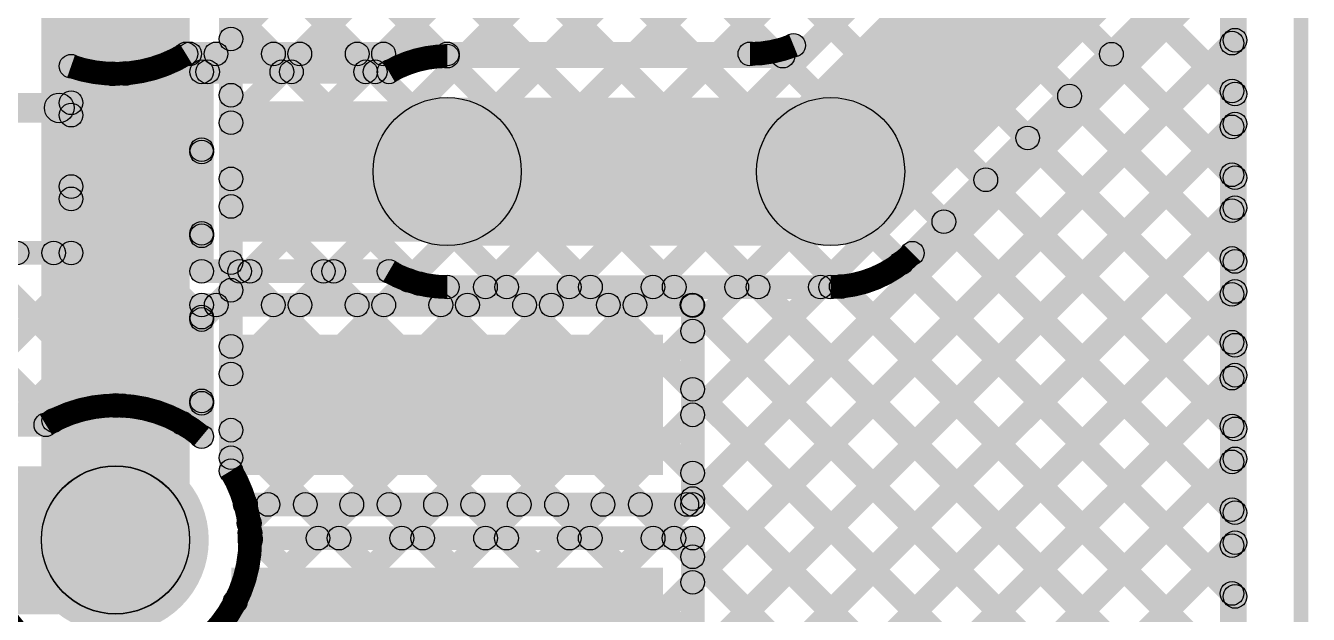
# Model space of a CAD drawing. Header units: millimetres. Extents: x 0.01 to 3.4, y 0.01 to 2.05.
# Drawn here: x 2.9537 to 3.3868, y 0.3529 to 0.5518 of the extents above; entities that cross this region are included whole.
import ezdxf

# ---------------------------------------------------------------- set-up
doc = ezdxf.new("R2010")
doc.units = ezdxf.units.MM
doc.header["$MEASUREMENT"] = 0
for name, color, linetype in [('BottomLayer', 5, 'Continuous'), ('TopLayer', 1, 'Continuous'), ('TopOverlay', 2, 'Continuous'), ('TopPaste', 8, 'Continuous'), ('TopSolder', 216, 'Continuous'), ('ViaHoleLayer', 16, 'Continuous')]:
    doc.layers.add(name, color=color, linetype=linetype)

# ---------------------------------------------------------------- blocks, each defined once
blk = doc.blocks.new('0220164_162121_61')
at = {"layer": 'TopLayer'}
for points in [[(-0.45276, 0.18602), (-0.41339, 0.18602), (-0.41339, 0.04823), (-0.45276, 0.04823)], [(-0.37402, 0.18602), (-0.33465, 0.18602), (-0.33465, 0.04823), (-0.37402, 0.04823)], [(-0.29528, 0.18602), (-0.25591, 0.18602), (-0.25591, 0.04823), (-0.29528, 0.04823)]]:
    blk.add_hatch(color=1, dxfattribs=at).paths.add_polyline_path(points)
at = {"layer": 'TopOverlay'}
blk.add_hatch(color=2, dxfattribs=at).paths.add_polyline_path([(-0.60485, -0.17365), (-0.60485, -0.16865), (0, -0.16865), (0, -0.17365)])
at = {"layer": 'TopPaste'}
for points in [[(-0.45276, 0.18602), (-0.41339, 0.18602), (-0.41339, 0.04823), (-0.45276, 0.04823)], [(-0.37402, 0.18602), (-0.33465, 0.18602), (-0.33465, 0.04823), (-0.37402, 0.04823)], [(-0.29528, 0.18602), (-0.25591, 0.18602), (-0.25591, 0.04823), (-0.29528, 0.04823)]]:
    blk.add_hatch(color=8, dxfattribs=at).paths.add_polyline_path(points)
at = {"layer": 'TopSolder'}
for points in [[(-0.45676, 0.19002), (-0.40939, 0.19002), (-0.40939, 0.04423), (-0.45676, 0.04423)], [(-0.37802, 0.19002), (-0.33065, 0.19002), (-0.33065, 0.04423), (-0.37802, 0.04423)], [(-0.29928, 0.19002), (-0.25191, 0.19002), (-0.25191, 0.04423), (-0.29928, 0.04423)]]:
    blk.add_hatch(color=216, dxfattribs=at).paths.add_polyline_path(points)

msp = doc.modelspace()

# ---------------------------------------------------------------- hatches: boundary and pattern name
at = {"layer": 'BottomLayer'}
for points in [[(3.366, 0.036), (3.358, 0.036), (3.358, 1.6373), (3.366, 1.6373)], [(2.96617, 0.91886), (2.97183, 0.92452), (3.36483, 0.53152), (3.35917, 0.52586)], [(2.96617, 0.89058), (2.97183, 0.89624), (3.36483, 0.50324), (3.35917, 0.49758)], [(3.02583, 0.54444), (3.02017, 0.5501), (3.35917, 0.8891), (3.36483, 0.88344)], [(2.96617, 0.8623), (2.97183, 0.86795), (3.36483, 0.47495), (3.35917, 0.4693)], [(3.02583, 0.51616), (3.02017, 0.52181), (3.35917, 0.86081), (3.36483, 0.85516)], [(2.96617, 0.83401), (2.97183, 0.83967), (3.36483, 0.44667), (3.35917, 0.44101)], [(3.02583, 0.48787), (3.02017, 0.49353), (3.35917, 0.83253), (3.36483, 0.82687)], [(2.96617, 0.80573), (2.97183, 0.81138), (3.36483, 0.41838), (3.35917, 0.41273)], [(3.02583, 0.45959), (3.02017, 0.46525), (3.35917, 0.80425), (3.36483, 0.79859)], [(2.96617, 0.77744), (2.97183, 0.7831), (3.36483, 0.3901), (3.35917, 0.38444)], [(3.02583, 0.4313), (3.02017, 0.43696), (3.35917, 0.77596), (3.36483, 0.7703)], [(2.97212, 0.74321), (2.97778, 0.74887), (3.36483, 0.36182), (3.35917, 0.35616)], [(3.02583, 0.40302), (3.02017, 0.40868), (3.35917, 0.74768), (3.36483, 0.74202)], [(2.96893, 0.71812), (2.97459, 0.72377), (3.36483, 0.33353), (3.35917, 0.32787)], [(3.03197, 0.38087), (3.02631, 0.38653), (3.35917, 0.71939), (3.36483, 0.71374)], [(2.95697, 0.70179), (2.96263, 0.70745), (3.36483, 0.30525), (3.35917, 0.29959)], [(2.9384, 0.69208), (2.94405, 0.69774), (3.36483, 0.27696), (3.35917, 0.27131)], [(2.78955, 0.11017), (2.78389, 0.11583), (3.35917, 0.69111), (3.36483, 0.68545)], [(2.81783, 0.11017), (2.81218, 0.11583), (3.35917, 0.66282), (3.36483, 0.65717)], [(2.84612, 0.11017), (2.84046, 0.11583), (3.35917, 0.63454), (3.36483, 0.62888)], [(2.91604, 0.15182), (2.91039, 0.15747), (3.35917, 0.60626), (3.36483, 0.6006)], [(3.009, 0.378), (2.959, 0.378), (2.959, 0.581), (3.009, 0.581)], [(3.02659, 0.5756), (3.03225, 0.58126), (3.36483, 0.24868), (3.35917, 0.24302)], [(2.94364, 0.15112), (2.93798, 0.15678), (3.35917, 0.57797), (3.36483, 0.57231)], [(3.02017, 0.55374), (3.02583, 0.55939), (3.36483, 0.22039), (3.35917, 0.21474)], [(3.027, 0.40143), (3.019, 0.40143), (3.019, 0.55757), (3.027, 0.55757)], [(2.96467, 0.14387), (2.95901, 0.14953), (3.35917, 0.54969), (3.36483, 0.54403)], [(3.02017, 0.52545), (3.02583, 0.53111), (3.36483, 0.19211), (3.35917, 0.18645)], [(2.98155, 0.13246), (2.97589, 0.13812), (3.35917, 0.5214), (3.36483, 0.51575)], [(3.02017, 0.49717), (3.02583, 0.50283), (3.36483, 0.16383), (3.35917, 0.15817)], [(2.99487, 0.11751), (2.98922, 0.12316), (3.35917, 0.49312), (3.36483, 0.48746)], [(3.02017, 0.46888), (3.02583, 0.47454), (3.36483, 0.13554), (3.35917, 0.12988)], [(3.00449, 0.09884), (2.99883, 0.10449), (3.35917, 0.46483), (3.36483, 0.45918)], [(3.02017, 0.4406), (3.02583, 0.44626), (3.36483, 0.10726), (3.35917, 0.1016)], [(3.00922, 0.07529), (3.00357, 0.08095), (3.35917, 0.43655), (3.36483, 0.43089)], [(3.02017, 0.41232), (3.02583, 0.41797), (3.36483, 0.07897), (3.35917, 0.07332)], [(3.00375, 0.04153), (2.99809, 0.04718), (3.35917, 0.40827), (3.36483, 0.40261)], [(3.0266, 0.3776), (3.03226, 0.38326), (3.36483, 0.05069), (3.35917, 0.04503)], [(3.02368, 0.03317), (3.01802, 0.03883), (3.35917, 0.37998), (3.36483, 0.37432)], [(3.0216, 0.35431), (3.02726, 0.35997), (3.3484, 0.03883), (3.34275, 0.03317)]]:
    msp.add_hatch(color=5, dxfattribs=at).paths.add_polyline_path(points)
h = msp.add_hatch(color=5, dxfattribs=at)
edge = h.paths.add_edge_path()
edge.add_arc((2.984, 0.581), 0.0315, 0, 360)
h = msp.add_hatch(color=5, dxfattribs=at)
edge = h.paths.add_edge_path()
edge.add_arc((3.023, 0.54727), 0.004, 0, 360)
h = msp.add_hatch(color=5, dxfattribs=at)
edge = h.paths.add_edge_path()
edge.add_arc((3.362, 0.54686), 0.004, 0, 360)
h = msp.add_hatch(color=5, dxfattribs=at)
edge = h.paths.add_edge_path()
edge.add_arc((3.023, 0.52828), 0.004, 0, 360)
h = msp.add_hatch(color=5, dxfattribs=at)
edge = h.paths.add_edge_path()
edge.add_arc((3.362, 0.52869), 0.004, 0, 360)
h = msp.add_hatch(color=5, dxfattribs=at)
edge = h.paths.add_edge_path()
edge.add_arc((3.023, 0.51899), 0.004, 0, 360)
h = msp.add_hatch(color=5, dxfattribs=at)
edge = h.paths.add_edge_path()
edge.add_arc((3.362, 0.51857), 0.004, 0, 360)
h = msp.add_hatch(color=5, dxfattribs=at)
edge = h.paths.add_edge_path()
edge.add_arc((3.023, 0.5), 0.004, 0, 360)
h = msp.add_hatch(color=5, dxfattribs=at)
edge = h.paths.add_edge_path()
edge.add_arc((3.362, 0.50041), 0.004, 0, 360)
h = msp.add_hatch(color=5, dxfattribs=at)
edge = h.paths.add_edge_path()
edge.add_arc((3.023, 0.4907), 0.004, 0, 360)
h = msp.add_hatch(color=5, dxfattribs=at)
edge = h.paths.add_edge_path()
edge.add_arc((3.362, 0.49029), 0.004, 0, 360)
h = msp.add_hatch(color=5, dxfattribs=at)
edge = h.paths.add_edge_path()
edge.add_arc((3.023, 0.47171), 0.004, 0, 360)
h = msp.add_hatch(color=5, dxfattribs=at)
edge = h.paths.add_edge_path()
edge.add_arc((3.362, 0.47212), 0.004, 0, 360)
h = msp.add_hatch(color=5, dxfattribs=at)
edge = h.paths.add_edge_path()
edge.add_arc((3.023, 0.46242), 0.004, 0, 360)
h = msp.add_hatch(color=5, dxfattribs=at)
edge = h.paths.add_edge_path()
edge.add_arc((3.362, 0.46201), 0.004, 0, 360)
h = msp.add_hatch(color=5, dxfattribs=at)
edge = h.paths.add_edge_path()
edge.add_arc((3.023, 0.44343), 0.004, 0, 360)
h = msp.add_hatch(color=5, dxfattribs=at)
edge = h.paths.add_edge_path()
edge.add_arc((3.362, 0.44384), 0.004, 0, 360)
h = msp.add_hatch(color=5, dxfattribs=at)
edge = h.paths.add_edge_path()
edge.add_arc((3.023, 0.43413), 0.004, 0, 360)
h = msp.add_hatch(color=5, dxfattribs=at)
edge = h.paths.add_edge_path()
edge.add_arc((3.362, 0.43372), 0.004, 0, 360)
h = msp.add_hatch(color=5, dxfattribs=at)
edge = h.paths.add_edge_path()
edge.add_arc((3.023, 0.41514), 0.004, 0, 360)
h = msp.add_hatch(color=5, dxfattribs=at)
edge = h.paths.add_edge_path()
edge.add_arc((3.362, 0.41556), 0.004, 0, 360)
h = msp.add_hatch(color=5, dxfattribs=at)
edge = h.paths.add_edge_path()
edge.add_arc((2.984, 0.378), 0.0315, 0, 360)
h = msp.add_hatch(color=5, dxfattribs=at)
edge = h.paths.add_edge_path()
edge.add_arc((3.023, 0.40585), 0.004, 0, 360)
h = msp.add_hatch(color=5, dxfattribs=at)
edge = h.paths.add_edge_path()
edge.add_arc((3.362, 0.40544), 0.004, 0, 360)
h = msp.add_hatch(color=5, dxfattribs=at)
edge = h.paths.add_edge_path()
edge.add_arc((2.984, 0.378), 0.025, 0, 360)
h = msp.add_hatch(color=5, dxfattribs=at)
edge = h.paths.add_edge_path()
edge.add_arc((3.023, 0.40143), 0.004, 0, 360)
h = msp.add_hatch(color=5, dxfattribs=at)
edge = h.paths.add_edge_path()
edge.add_arc((3.023, 0.40143), 0.004, 0, 360)
h = msp.add_hatch(color=5, dxfattribs=at)
edge = h.paths.add_edge_path()
edge.add_arc((3.362, 0.38727), 0.004, 0, 360)
h = msp.add_hatch(color=5, dxfattribs=at)
edge = h.paths.add_edge_path()
edge.add_arc((3.02914, 0.3837), 0.004, 0, 360)
h = msp.add_hatch(color=5, dxfattribs=at)
edge = h.paths.add_edge_path()
edge.add_arc((3.02943, 0.38043), 0.004, 0, 360)
h = msp.add_hatch(color=5, dxfattribs=at)
edge = h.paths.add_edge_path()
edge.add_arc((3.0295, 0.378), 0.004, 0, 360)
h = msp.add_hatch(color=5, dxfattribs=at)
edge = h.paths.add_edge_path()
edge.add_arc((3.0295, 0.378), 0.004, 0, 360)
h = msp.add_hatch(color=5, dxfattribs=at)
edge = h.paths.add_edge_path()
edge.add_arc((3.362, 0.37715), 0.004, 0, 360)
h = msp.add_hatch(color=5, dxfattribs=at)
edge = h.paths.add_edge_path()
edge.add_arc((3.02443, 0.35714), 0.004, 0, 360)
h = msp.add_hatch(color=5, dxfattribs=at)
edge = h.paths.add_edge_path()
edge.add_arc((3.362, 0.35899), 0.004, 0, 360)
at = {"layer": 'TopLayer'}
for points in [[(3.24316, 0.4848), (3.2078, 0.52016), (3.32432, 0.63668), (3.35968, 0.60132)], [(3.25589, 0.47207), (3.25023, 0.47773), (3.35817, 0.58567), (3.36383, 0.58002)], [(3.357, 0.58285), (3.365, 0.58285), (3.365, 0.13853), (3.357, 0.13853)], [(3.18173, 0.38921), (3.17607, 0.39487), (3.35817, 0.57697), (3.36383, 0.57131)], [(3.3316, 0.55344), (3.33725, 0.5591), (3.36383, 0.53252), (3.35817, 0.52686)], [(3.00779, 0.53822), (3.00779, 0.54622), (3.096, 0.54622), (3.096, 0.53822)], [(3.096, 0.53822), (3.096, 0.54622), (3.19822, 0.54622), (3.19822, 0.53822)], [(3.18173, 0.36093), (3.17607, 0.36658), (3.35817, 0.54869), (3.36383, 0.54303)], [(3.21215, 0.53865), (3.2065, 0.54431), (3.21013, 0.54794), (3.21579, 0.54228)], [(2.97183, 0.49044), (2.96617, 0.4961), (3.01512, 0.54505), (3.02078, 0.53939)], [(3.00623, 0.53939), (3.01189, 0.54505), (3.01794, 0.53899), (3.01229, 0.53334)], [(3.03452, 0.53939), (3.04017, 0.54505), (3.04623, 0.53899), (3.04057, 0.53334)], [(3.04301, 0.53334), (3.03735, 0.53899), (3.04341, 0.54505), (3.04906, 0.53939)], [(3.0628, 0.53939), (3.06846, 0.54505), (3.07451, 0.53899), (3.06886, 0.53334)], [(3.07129, 0.53334), (3.06564, 0.53899), (3.07169, 0.54505), (3.07735, 0.53939)], [(3.096, 0.53748), (3.096, 0.54548), (3.20933, 0.54548), (3.20933, 0.53748)], [(3.31745, 0.5393), (3.32311, 0.54496), (3.36383, 0.50424), (3.35817, 0.49858)], [(2.973, 0.475), (2.965, 0.475), (2.965, 0.53805), (2.973, 0.53805)], [(2.97183, 0.51873), (2.96617, 0.52438), (2.98013, 0.53834), (2.98579, 0.53269)], [(2.98454, 0.5328), (2.9902, 0.53846), (3.01593, 0.51272), (3.01027, 0.50707)], [(3.0131, 0.53217), (3.0131, 0.54017), (3.07635, 0.54017), (3.07635, 0.53217)], [(3.0171, 0.4688), (3.0091, 0.4688), (3.0091, 0.53617), (3.0171, 0.53617)], [(2.925, 0.519), (2.925, 0.529), (2.965, 0.529), (2.965, 0.519)], [(2.96617, 0.52288), (2.97183, 0.52854), (3.01593, 0.48444), (3.01027, 0.47878)], [(3.30331, 0.52516), (3.30897, 0.53081), (3.36383, 0.47595), (3.35817, 0.4703)], [(3.096, 0.47748), (3.096, 0.52748), (3.22548, 0.52748), (3.22548, 0.47748)], [(3.18173, 0.33264), (3.17607, 0.3383), (3.35817, 0.5204), (3.36383, 0.51475)], [(3.28917, 0.51101), (3.29483, 0.51667), (3.36383, 0.44767), (3.35817, 0.44201)], [(2.92984, 0.42017), (2.92419, 0.42583), (3.01027, 0.51192), (3.01593, 0.50626)], [(3.27503, 0.49687), (3.28068, 0.50253), (3.36383, 0.41938), (3.35817, 0.41373)], [(2.96617, 0.4946), (2.97183, 0.50026), (3.01593, 0.45615), (3.01027, 0.4505)], [(3.17448, 0.29712), (3.16883, 0.30277), (3.35817, 0.49212), (3.36383, 0.48646)], [(3.26088, 0.48273), (3.26654, 0.48839), (3.36383, 0.3911), (3.35817, 0.38544)], [(2.95202, 0.41406), (2.94636, 0.41972), (3.01027, 0.48363), (3.01593, 0.47798)], [(2.881, 0.471), (2.881, 0.479), (2.969, 0.479), (2.969, 0.471)], [(2.90375, 0.47217), (2.9094, 0.47783), (2.96597, 0.42126), (2.96031, 0.4156)], [(2.93203, 0.47217), (2.93769, 0.47783), (2.98926, 0.42626), (2.9836, 0.4206)], [(2.96032, 0.47217), (2.96597, 0.47783), (3.01593, 0.42787), (3.01027, 0.42221)], [(3.0131, 0.4648), (3.0131, 0.4728), (3.07635, 0.4728), (3.07635, 0.4648)], [(3.24652, 0.46881), (3.25218, 0.47447), (3.36383, 0.36282), (3.35817, 0.35716)], [(3.02084, 0.4546), (3.01518, 0.46025), (3.02655, 0.47162), (3.03221, 0.46597)], [(3.02309, 0.46597), (3.02875, 0.47162), (3.04012, 0.46025), (3.03446, 0.4546)], [(3.04912, 0.4546), (3.04346, 0.46025), (3.05483, 0.47162), (3.06049, 0.46597)], [(3.05137, 0.46597), (3.05703, 0.47162), (3.0684, 0.46025), (3.06274, 0.4546)], [(3.07741, 0.4546), (3.07175, 0.46025), (3.08007, 0.46858), (3.08573, 0.46292)], [(3.08384, 0.46178), (3.0895, 0.46744), (3.09668, 0.46025), (3.09103, 0.4546)], [(3.096, 0.45948), (3.096, 0.46748), (3.22548, 0.46748), (3.22548, 0.45948)], [(3.10569, 0.4546), (3.10003, 0.46025), (3.10609, 0.46631), (3.11174, 0.46065)], [(3.11326, 0.46065), (3.11891, 0.46631), (3.12497, 0.46025), (3.11931, 0.4546)], [(3.13397, 0.4546), (3.12832, 0.46025), (3.13437, 0.46631), (3.14003, 0.46065)], [(3.14154, 0.46065), (3.1472, 0.46631), (3.15325, 0.46025), (3.1476, 0.4546)], [(3.16226, 0.4546), (3.1566, 0.46025), (3.16266, 0.46631), (3.16831, 0.46065)], [(3.16983, 0.46065), (3.17548, 0.46631), (3.18154, 0.46025), (3.17588, 0.4546)], [(3.18173, 0.4175), (3.17607, 0.42315), (3.21922, 0.46631), (3.22488, 0.46065)], [(3.18173, 0.44578), (3.17607, 0.45144), (3.19094, 0.46631), (3.1966, 0.46065)], [(3.18173, 0.27607), (3.17607, 0.28173), (3.35817, 0.46383), (3.36383, 0.45818)], [(3.19811, 0.46065), (3.20377, 0.46631), (3.36383, 0.30625), (3.35817, 0.30059)], [(3.22623, 0.46082), (3.23189, 0.46647), (3.36383, 0.33453), (3.35817, 0.32887)], [(3.01593, 0.44969), (3.01027, 0.45535), (3.01518, 0.46025), (3.02084, 0.4546)], [(3.0131, 0.45343), (3.0131, 0.46143), (3.1789, 0.46143), (3.1789, 0.45343)], [(3.17607, 0.45441), (3.18173, 0.46007), (3.36383, 0.27796), (3.35817, 0.27231)], [(2.98691, 0.42067), (2.98125, 0.42632), (3.01027, 0.45535), (3.01593, 0.44969)], [(3.0171, 0.41297), (3.0091, 0.41297), (3.0091, 0.45743), (3.0171, 0.45743)], [(3.1829, 0.39006), (3.1749, 0.39006), (3.1749, 0.45743), (3.1829, 0.45743)], [(3.18173, 0.24779), (3.17607, 0.25345), (3.35817, 0.43555), (3.36383, 0.42989)], [(3.17607, 0.42612), (3.18173, 0.43178), (3.36383, 0.24968), (3.35817, 0.24402)], [(3.00927, 0.41475), (3.00361, 0.4204), (3.01027, 0.42706), (3.01593, 0.42141)], [(2.93803, 0.41282), (2.93797, 0.42082), (2.96049, 0.42097), (2.96054, 0.41297)], [(3.1806, 0.21838), (3.17494, 0.22403), (3.35817, 0.40727), (3.36383, 0.40161)], [(2.88576, 0.35248), (2.88544, 0.40248), (2.98384, 0.40312), (2.98416, 0.35312)], [(3.17607, 0.39784), (3.18173, 0.4035), (3.36383, 0.22139), (3.35817, 0.21574)], [(3.03197, 0.38087), (3.02631, 0.38653), (3.03266, 0.39288), (3.03832, 0.38723)], [(3.02787, 0.38606), (3.02787, 0.39406), (3.1789, 0.39406), (3.1789, 0.38606)], [(3.04526, 0.38723), (3.05092, 0.39288), (3.06229, 0.38151), (3.05663, 0.37586)], [(3.05523, 0.37586), (3.04958, 0.38151), (3.06095, 0.39288), (3.0666, 0.38723)], [(3.07355, 0.38723), (3.0792, 0.39288), (3.09057, 0.38151), (3.08492, 0.37586)], [(3.08352, 0.37586), (3.07786, 0.38151), (3.08923, 0.39288), (3.09489, 0.38723)], [(3.10183, 0.38723), (3.10749, 0.39288), (3.11886, 0.38151), (3.1132, 0.37586)], [(3.1118, 0.37586), (3.10615, 0.38151), (3.11752, 0.39288), (3.12317, 0.38723)], [(3.13011, 0.38723), (3.13577, 0.39288), (3.14714, 0.38151), (3.14148, 0.37586)], [(3.14009, 0.37586), (3.13443, 0.38151), (3.1458, 0.39288), (3.15146, 0.38723)], [(3.1584, 0.38723), (3.16405, 0.39288), (3.17542, 0.38151), (3.16977, 0.37586)], [(3.16837, 0.37586), (3.16271, 0.38151), (3.17408, 0.39288), (3.17974, 0.38723)], [(3.02949, 0.37469), (3.02949, 0.38269), (3.1789, 0.38269), (3.1789, 0.37469)], [(3.16977, 0.37586), (3.17542, 0.38151), (3.18173, 0.37521), (3.17607, 0.36956)], [(3.1829, 0.31131), (3.1749, 0.31131), (3.1749, 0.37869), (3.1829, 0.37869)], [(3.18173, 0.19122), (3.17607, 0.19688), (3.35817, 0.37898), (3.36383, 0.37332)], [(3.17607, 0.36956), (3.18173, 0.37521), (3.36383, 0.19311), (3.35817, 0.18745)]]:
    msp.add_hatch(color=1, dxfattribs=at).paths.add_polyline_path(points)
h = msp.add_hatch(color=1, dxfattribs=at)
edge = h.paths.add_edge_path()
edge.add_arc((2.984, 0.581), 0.0315, 0, 360)
h = msp.add_hatch(color=1, dxfattribs=at)
edge = h.paths.add_edge_path()
edge.add_arc((3.00779, 0.54222), 0.004, 0, 360)
h = msp.add_hatch(color=1, dxfattribs=at)
edge = h.paths.add_edge_path()
edge.add_arc((3.00779, 0.54222), 0.004, 0, 360)
h = msp.add_hatch(color=1, dxfattribs=at)
edge = h.paths.add_edge_path()
edge.add_arc((3.00906, 0.54222), 0.004, 0, 360)
h = msp.add_hatch(color=1, dxfattribs=at)
edge = h.paths.add_edge_path()
edge.add_arc((3.01795, 0.54222), 0.004, 0, 360)
h = msp.add_hatch(color=1, dxfattribs=at)
edge = h.paths.add_edge_path()
edge.add_arc((3.03735, 0.54222), 0.004, 0, 360)
h = msp.add_hatch(color=1, dxfattribs=at)
edge = h.paths.add_edge_path()
edge.add_arc((3.04623, 0.54222), 0.004, 0, 360)
h = msp.add_hatch(color=1, dxfattribs=at)
edge = h.paths.add_edge_path()
edge.add_arc((3.06563, 0.54222), 0.004, 0, 360)
h = msp.add_hatch(color=1, dxfattribs=at)
edge = h.paths.add_edge_path()
edge.add_arc((3.07452, 0.54222), 0.004, 0, 360)
h = msp.add_hatch(color=1, dxfattribs=at)
edge = h.paths.add_edge_path()
edge.add_arc((3.096, 0.54222), 0.004, 0, 360)
h = msp.add_hatch(color=1, dxfattribs=at)
edge = h.paths.add_edge_path()
edge.add_arc((3.096, 0.54222), 0.004, 0, 360)
h = msp.add_hatch(color=1, dxfattribs=at)
edge = h.paths.add_edge_path()
edge.add_arc((3.19822, 0.54222), 0.004, 0, 360)
h = msp.add_hatch(color=1, dxfattribs=at)
edge = h.paths.add_edge_path()
edge.add_arc((3.19822, 0.54222), 0.004, 0, 360)
h = msp.add_hatch(color=1, dxfattribs=at)
edge = h.paths.add_edge_path()
edge.add_arc((3.19822, 0.54222), 0.004, 0, 360)
h = msp.add_hatch(color=1, dxfattribs=at)
edge = h.paths.add_edge_path()
edge.add_arc((3.21296, 0.54511), 0.004, 0, 360)
h = msp.add_hatch(color=1, dxfattribs=at)
edge = h.paths.add_edge_path()
edge.add_arc((3.21296, 0.54511), 0.004, 0, 360)
h = msp.add_hatch(color=1, dxfattribs=at)
edge = h.paths.add_edge_path()
edge.add_arc((3.21296, 0.54511), 0.004, 0, 360)
h = msp.add_hatch(color=1, dxfattribs=at)
edge = h.paths.add_edge_path()
edge.add_arc((3.32028, 0.54213), 0.004, 0, 360)
h = msp.add_hatch(color=1, dxfattribs=at)
edge = h.paths.add_edge_path()
edge.add_arc((3.361, 0.54586), 0.004, 0, 360)
h = msp.add_hatch(color=1, dxfattribs=at)
edge = h.paths.add_edge_path()
edge.add_arc((2.969, 0.53805), 0.004, 0, 360)
h = msp.add_hatch(color=1, dxfattribs=at)
edge = h.paths.add_edge_path()
edge.add_arc((2.969, 0.53805), 0.004, 0, 360)
h = msp.add_hatch(color=1, dxfattribs=at)
edge = h.paths.add_edge_path()
edge.add_arc((3.096, 0.54148), 0.004, 0, 360)
h = msp.add_hatch(color=1, dxfattribs=at)
edge = h.paths.add_edge_path()
edge.add_arc((3.096, 0.54148), 0.004, 0, 360)
h = msp.add_hatch(color=1, dxfattribs=at)
edge = h.paths.add_edge_path()
edge.add_arc((3.20933, 0.54148), 0.004, 0, 360)
h = msp.add_hatch(color=1, dxfattribs=at)
edge = h.paths.add_edge_path()
edge.add_arc((3.20933, 0.54148), 0.004, 0, 360)
h = msp.add_hatch(color=1, dxfattribs=at)
edge = h.paths.add_edge_path()
edge.add_arc((2.98296, 0.53552), 0.004, 0, 360)
h = msp.add_hatch(color=1, dxfattribs=at)
edge = h.paths.add_edge_path()
edge.add_arc((2.98737, 0.53563), 0.004, 0, 360)
h = msp.add_hatch(color=1, dxfattribs=at)
edge = h.paths.add_edge_path()
edge.add_arc((3.0131, 0.53617), 0.004, 0, 360)
h = msp.add_hatch(color=1, dxfattribs=at)
edge = h.paths.add_edge_path()
edge.add_arc((3.0131, 0.53617), 0.004, 0, 360)
h = msp.add_hatch(color=1, dxfattribs=at)
edge = h.paths.add_edge_path()
edge.add_arc((3.01512, 0.53617), 0.004, 0, 360)
h = msp.add_hatch(color=1, dxfattribs=at)
edge = h.paths.add_edge_path()
edge.add_arc((3.04018, 0.53617), 0.004, 0, 360)
h = msp.add_hatch(color=1, dxfattribs=at)
edge = h.paths.add_edge_path()
edge.add_arc((3.0434, 0.53617), 0.004, 0, 360)
h = msp.add_hatch(color=1, dxfattribs=at)
edge = h.paths.add_edge_path()
edge.add_arc((3.06846, 0.53617), 0.004, 0, 360)
h = msp.add_hatch(color=1, dxfattribs=at)
edge = h.paths.add_edge_path()
edge.add_arc((3.07168, 0.53617), 0.004, 0, 360)
h = msp.add_hatch(color=1, dxfattribs=at)
edge = h.paths.add_edge_path()
edge.add_arc((3.07635, 0.53617), 0.004, 0, 360)
h = msp.add_hatch(color=1, dxfattribs=at)
edge = h.paths.add_edge_path()
edge.add_arc((3.07635, 0.53617), 0.004, 0, 360)
h = msp.add_hatch(color=1, dxfattribs=at)
edge = h.paths.add_edge_path()
edge.add_arc((3.361, 0.52969), 0.004, 0, 360)
h = msp.add_hatch(color=1, dxfattribs=at)
edge = h.paths.add_edge_path()
edge.add_arc((2.965, 0.524), 0.005, 0, 360)
h = msp.add_hatch(color=1, dxfattribs=at)
edge = h.paths.add_edge_path()
edge.add_arc((2.969, 0.52571), 0.004, 0, 360)
h = msp.add_hatch(color=1, dxfattribs=at)
edge = h.paths.add_edge_path()
edge.add_arc((3.30614, 0.52799), 0.004, 0, 360)
h = msp.add_hatch(color=1, dxfattribs=at)
edge = h.paths.add_edge_path()
edge.add_arc((2.969, 0.52155), 0.004, 0, 360)
h = msp.add_hatch(color=1, dxfattribs=at)
edge = h.paths.add_edge_path()
edge.add_arc((3.096, 0.50248), 0.025, 0, 360)
h = msp.add_hatch(color=1, dxfattribs=at)
edge = h.paths.add_edge_path()
edge.add_arc((3.22548, 0.50248), 0.025, 0, 360)
h = msp.add_hatch(color=1, dxfattribs=at)
edge = h.paths.add_edge_path()
edge.add_arc((3.22548, 0.50248), 0.025, 0, 360)
h = msp.add_hatch(color=1, dxfattribs=at)
edge = h.paths.add_edge_path()
edge.add_arc((3.361, 0.51757), 0.004, 0, 360)
h = msp.add_hatch(color=1, dxfattribs=at)
edge = h.paths.add_edge_path()
edge.add_arc((3.292, 0.51384), 0.004, 0, 360)
h = msp.add_hatch(color=1, dxfattribs=at)
edge = h.paths.add_edge_path()
edge.add_arc((3.0131, 0.50989), 0.004, 0, 360)
h = msp.add_hatch(color=1, dxfattribs=at)
edge = h.paths.add_edge_path()
edge.add_arc((3.0131, 0.50909), 0.004, 0, 360)
h = msp.add_hatch(color=1, dxfattribs=at)
edge = h.paths.add_edge_path()
edge.add_arc((3.27786, 0.4997), 0.004, 0, 360)
h = msp.add_hatch(color=1, dxfattribs=at)
edge = h.paths.add_edge_path()
edge.add_arc((3.361, 0.50141), 0.004, 0, 360)
h = msp.add_hatch(color=1, dxfattribs=at)
edge = h.paths.add_edge_path()
edge.add_arc((2.969, 0.49743), 0.004, 0, 360)
h = msp.add_hatch(color=1, dxfattribs=at)
edge = h.paths.add_edge_path()
edge.add_arc((2.969, 0.49327), 0.004, 0, 360)
h = msp.add_hatch(color=1, dxfattribs=at)
edge = h.paths.add_edge_path()
edge.add_arc((3.26371, 0.48556), 0.004, 0, 360)
h = msp.add_hatch(color=1, dxfattribs=at)
edge = h.paths.add_edge_path()
edge.add_arc((3.361, 0.48929), 0.004, 0, 360)
h = msp.add_hatch(color=1, dxfattribs=at)
edge = h.paths.add_edge_path()
edge.add_arc((3.0131, 0.48161), 0.004, 0, 360)
h = msp.add_hatch(color=1, dxfattribs=at)
edge = h.paths.add_edge_path()
edge.add_arc((3.0131, 0.4808), 0.004, 0, 360)
h = msp.add_hatch(color=1, dxfattribs=at)
edge = h.paths.add_edge_path()
edge.add_arc((2.95073, 0.475), 0.004, 0, 360)
h = msp.add_hatch(color=1, dxfattribs=at)
edge = h.paths.add_edge_path()
edge.add_arc((2.96314, 0.475), 0.004, 0, 360)
h = msp.add_hatch(color=1, dxfattribs=at)
edge = h.paths.add_edge_path()
edge.add_arc((2.969, 0.475), 0.004, 0, 360)
h = msp.add_hatch(color=1, dxfattribs=at)
edge = h.paths.add_edge_path()
edge.add_arc((2.969, 0.475), 0.004, 0, 360)
h = msp.add_hatch(color=1, dxfattribs=at)
edge = h.paths.add_edge_path()
edge.add_arc((3.25306, 0.4749), 0.004, 0, 360)
h = msp.add_hatch(color=1, dxfattribs=at)
edge = h.paths.add_edge_path()
edge.add_arc((3.25306, 0.4749), 0.004, 0, 360)
h = msp.add_hatch(color=1, dxfattribs=at)
edge = h.paths.add_edge_path()
edge.add_arc((3.25306, 0.4749), 0.004, 0, 360)
h = msp.add_hatch(color=1, dxfattribs=at)
edge = h.paths.add_edge_path()
edge.add_arc((3.361, 0.47312), 0.004, 0, 360)
h = msp.add_hatch(color=1, dxfattribs=at)
edge = h.paths.add_edge_path()
edge.add_arc((3.0131, 0.4688), 0.004, 0, 360)
h = msp.add_hatch(color=1, dxfattribs=at)
edge = h.paths.add_edge_path()
edge.add_arc((3.0131, 0.4688), 0.004, 0, 360)
h = msp.add_hatch(color=1, dxfattribs=at)
edge = h.paths.add_edge_path()
edge.add_arc((3.02592, 0.4688), 0.004, 0, 360)
h = msp.add_hatch(color=1, dxfattribs=at)
edge = h.paths.add_edge_path()
edge.add_arc((3.02938, 0.4688), 0.004, 0, 360)
h = msp.add_hatch(color=1, dxfattribs=at)
edge = h.paths.add_edge_path()
edge.add_arc((3.0542, 0.4688), 0.004, 0, 360)
h = msp.add_hatch(color=1, dxfattribs=at)
edge = h.paths.add_edge_path()
edge.add_arc((3.05766, 0.4688), 0.004, 0, 360)
h = msp.add_hatch(color=1, dxfattribs=at)
edge = h.paths.add_edge_path()
edge.add_arc((3.07635, 0.4688), 0.004, 0, 360)
h = msp.add_hatch(color=1, dxfattribs=at)
edge = h.paths.add_edge_path()
edge.add_arc((3.07635, 0.4688), 0.004, 0, 360)
h = msp.add_hatch(color=1, dxfattribs=at)
edge = h.paths.add_edge_path()
edge.add_arc((3.24935, 0.47164), 0.004, 0, 360)
h = msp.add_hatch(color=1, dxfattribs=at)
edge = h.paths.add_edge_path()
edge.add_arc((3.0829, 0.46575), 0.004, 0, 360)
h = msp.add_hatch(color=1, dxfattribs=at)
edge = h.paths.add_edge_path()
edge.add_arc((3.08667, 0.46461), 0.004, 0, 360)
h = msp.add_hatch(color=1, dxfattribs=at)
edge = h.paths.add_edge_path()
edge.add_arc((3.096, 0.46348), 0.004, 0, 360)
h = msp.add_hatch(color=1, dxfattribs=at)
edge = h.paths.add_edge_path()
edge.add_arc((3.096, 0.46348), 0.004, 0, 360)
h = msp.add_hatch(color=1, dxfattribs=at)
edge = h.paths.add_edge_path()
edge.add_arc((3.10892, 0.46348), 0.004, 0, 360)
h = msp.add_hatch(color=1, dxfattribs=at)
edge = h.paths.add_edge_path()
edge.add_arc((3.11609, 0.46348), 0.004, 0, 360)
h = msp.add_hatch(color=1, dxfattribs=at)
edge = h.paths.add_edge_path()
edge.add_arc((3.1372, 0.46348), 0.004, 0, 360)
h = msp.add_hatch(color=1, dxfattribs=at)
edge = h.paths.add_edge_path()
edge.add_arc((3.14437, 0.46348), 0.004, 0, 360)
h = msp.add_hatch(color=1, dxfattribs=at)
edge = h.paths.add_edge_path()
edge.add_arc((3.16548, 0.46348), 0.004, 0, 360)
h = msp.add_hatch(color=1, dxfattribs=at)
edge = h.paths.add_edge_path()
edge.add_arc((3.17265, 0.46348), 0.004, 0, 360)
h = msp.add_hatch(color=1, dxfattribs=at)
edge = h.paths.add_edge_path()
edge.add_arc((3.19377, 0.46348), 0.004, 0, 360)
h = msp.add_hatch(color=1, dxfattribs=at)
edge = h.paths.add_edge_path()
edge.add_arc((3.20094, 0.46348), 0.004, 0, 360)
h = msp.add_hatch(color=1, dxfattribs=at)
edge = h.paths.add_edge_path()
edge.add_arc((3.22205, 0.46348), 0.004, 0, 360)
h = msp.add_hatch(color=1, dxfattribs=at)
edge = h.paths.add_edge_path()
edge.add_arc((3.22548, 0.46348), 0.004, 0, 360)
h = msp.add_hatch(color=1, dxfattribs=at)
edge = h.paths.add_edge_path()
edge.add_arc((3.22548, 0.46348), 0.004, 0, 360)
h = msp.add_hatch(color=1, dxfattribs=at)
edge = h.paths.add_edge_path()
edge.add_arc((3.22548, 0.46348), 0.004, 0, 360)
h = msp.add_hatch(color=1, dxfattribs=at)
edge = h.paths.add_edge_path()
edge.add_arc((3.22906, 0.46364), 0.004, 0, 360)
h = msp.add_hatch(color=1, dxfattribs=at)
edge = h.paths.add_edge_path()
edge.add_arc((3.361, 0.46101), 0.004, 0, 360)
h = msp.add_hatch(color=1, dxfattribs=at)
edge = h.paths.add_edge_path()
edge.add_arc((3.0131, 0.45743), 0.004, 0, 360)
h = msp.add_hatch(color=1, dxfattribs=at)
edge = h.paths.add_edge_path()
edge.add_arc((3.0131, 0.45743), 0.004, 0, 360)
h = msp.add_hatch(color=1, dxfattribs=at)
edge = h.paths.add_edge_path()
edge.add_arc((3.01801, 0.45743), 0.004, 0, 360)
h = msp.add_hatch(color=1, dxfattribs=at)
edge = h.paths.add_edge_path()
edge.add_arc((3.01801, 0.45743), 0.004, 0, 360)
h = msp.add_hatch(color=1, dxfattribs=at)
edge = h.paths.add_edge_path()
edge.add_arc((3.03729, 0.45743), 0.004, 0, 360)
h = msp.add_hatch(color=1, dxfattribs=at)
edge = h.paths.add_edge_path()
edge.add_arc((3.04629, 0.45743), 0.004, 0, 360)
h = msp.add_hatch(color=1, dxfattribs=at)
edge = h.paths.add_edge_path()
edge.add_arc((3.06557, 0.45743), 0.004, 0, 360)
h = msp.add_hatch(color=1, dxfattribs=at)
edge = h.paths.add_edge_path()
edge.add_arc((3.07458, 0.45743), 0.004, 0, 360)
h = msp.add_hatch(color=1, dxfattribs=at)
edge = h.paths.add_edge_path()
edge.add_arc((3.09386, 0.45743), 0.004, 0, 360)
h = msp.add_hatch(color=1, dxfattribs=at)
edge = h.paths.add_edge_path()
edge.add_arc((3.10286, 0.45743), 0.004, 0, 360)
h = msp.add_hatch(color=1, dxfattribs=at)
edge = h.paths.add_edge_path()
edge.add_arc((3.12214, 0.45743), 0.004, 0, 360)
h = msp.add_hatch(color=1, dxfattribs=at)
edge = h.paths.add_edge_path()
edge.add_arc((3.13115, 0.45743), 0.004, 0, 360)
h = msp.add_hatch(color=1, dxfattribs=at)
edge = h.paths.add_edge_path()
edge.add_arc((3.15042, 0.45743), 0.004, 0, 360)
h = msp.add_hatch(color=1, dxfattribs=at)
edge = h.paths.add_edge_path()
edge.add_arc((3.15943, 0.45743), 0.004, 0, 360)
h = msp.add_hatch(color=1, dxfattribs=at)
edge = h.paths.add_edge_path()
edge.add_arc((3.17871, 0.45743), 0.004, 0, 360)
h = msp.add_hatch(color=1, dxfattribs=at)
edge = h.paths.add_edge_path()
edge.add_arc((3.1789, 0.45743), 0.004, 0, 360)
h = msp.add_hatch(color=1, dxfattribs=at)
edge = h.paths.add_edge_path()
edge.add_arc((3.1789, 0.45743), 0.004, 0, 360)
h = msp.add_hatch(color=1, dxfattribs=at)
edge = h.paths.add_edge_path()
edge.add_arc((3.1789, 0.45724), 0.004, 0, 360)
h = msp.add_hatch(color=1, dxfattribs=at)
edge = h.paths.add_edge_path()
edge.add_arc((3.0131, 0.45333), 0.004, 0, 360)
h = msp.add_hatch(color=1, dxfattribs=at)
edge = h.paths.add_edge_path()
edge.add_arc((3.0131, 0.45252), 0.004, 0, 360)
h = msp.add_hatch(color=1, dxfattribs=at)
edge = h.paths.add_edge_path()
edge.add_arc((3.0131, 0.45252), 0.004, 0, 360)
h = msp.add_hatch(color=1, dxfattribs=at)
edge = h.paths.add_edge_path()
edge.add_arc((3.1789, 0.44861), 0.004, 0, 360)
h = msp.add_hatch(color=1, dxfattribs=at)
edge = h.paths.add_edge_path()
edge.add_arc((3.361, 0.44484), 0.004, 0, 360)
h = msp.add_hatch(color=1, dxfattribs=at)
edge = h.paths.add_edge_path()
edge.add_arc((3.361, 0.43272), 0.004, 0, 360)
h = msp.add_hatch(color=1, dxfattribs=at)
edge = h.paths.add_edge_path()
edge.add_arc((3.0131, 0.42504), 0.004, 0, 360)
h = msp.add_hatch(color=1, dxfattribs=at)
edge = h.paths.add_edge_path()
edge.add_arc((3.1789, 0.42895), 0.004, 0, 360)
h = msp.add_hatch(color=1, dxfattribs=at)
edge = h.paths.add_edge_path()
edge.add_arc((2.98408, 0.4235), 0.004, 0, 360)
h = msp.add_hatch(color=1, dxfattribs=at)
edge = h.paths.add_edge_path()
edge.add_arc((2.98643, 0.42343), 0.004, 0, 360)
h = msp.add_hatch(color=1, dxfattribs=at)
edge = h.paths.add_edge_path()
edge.add_arc((3.0131, 0.42424), 0.004, 0, 360)
h = msp.add_hatch(color=1, dxfattribs=at)
edge = h.paths.add_edge_path()
edge.add_arc((2.96051, 0.41697), 0.004, 0, 360)
h = msp.add_hatch(color=1, dxfattribs=at)
edge = h.paths.add_edge_path()
edge.add_arc((2.96051, 0.41697), 0.004, 0, 360)
h = msp.add_hatch(color=1, dxfattribs=at)
edge = h.paths.add_edge_path()
edge.add_arc((2.96314, 0.41843), 0.004, 0, 360)
h = msp.add_hatch(color=1, dxfattribs=at)
edge = h.paths.add_edge_path()
edge.add_arc((3.00644, 0.41758), 0.004, 0, 360)
h = msp.add_hatch(color=1, dxfattribs=at)
edge = h.paths.add_edge_path()
edge.add_arc((3.1789, 0.42032), 0.004, 0, 360)
h = msp.add_hatch(color=1, dxfattribs=at)
edge = h.paths.add_edge_path()
edge.add_arc((3.361, 0.41656), 0.004, 0, 360)
h = msp.add_hatch(color=1, dxfattribs=at)
edge = h.paths.add_edge_path()
edge.add_arc((3.0131, 0.41297), 0.004, 0, 360)
h = msp.add_hatch(color=1, dxfattribs=at)
edge = h.paths.add_edge_path()
edge.add_arc((3.0131, 0.41297), 0.004, 0, 360)
h = msp.add_hatch(color=1, dxfattribs=at)
edge = h.paths.add_edge_path()
edge.add_arc((2.984, 0.378), 0.0315, 0, 360)
h = msp.add_hatch(color=1, dxfattribs=at)
edge = h.paths.add_edge_path()
edge.add_arc((3.361, 0.40444), 0.004, 0, 360)
h = msp.add_hatch(color=1, dxfattribs=at)
edge = h.paths.add_edge_path()
edge.add_arc((2.984, 0.37812), 0.025, 0, 360)
h = msp.add_hatch(color=1, dxfattribs=at)
edge = h.paths.add_edge_path()
edge.add_arc((3.1789, 0.40067), 0.004, 0, 360)
h = msp.add_hatch(color=1, dxfattribs=at)
edge = h.paths.add_edge_path()
edge.add_arc((3.1789, 0.39204), 0.004, 0, 360)
h = msp.add_hatch(color=1, dxfattribs=at)
edge = h.paths.add_edge_path()
edge.add_arc((3.02787, 0.39006), 0.004, 0, 360)
h = msp.add_hatch(color=1, dxfattribs=at)
edge = h.paths.add_edge_path()
edge.add_arc((3.02787, 0.39006), 0.004, 0, 360)
h = msp.add_hatch(color=1, dxfattribs=at)
edge = h.paths.add_edge_path()
edge.add_arc((3.03549, 0.39006), 0.004, 0, 360)
h = msp.add_hatch(color=1, dxfattribs=at)
edge = h.paths.add_edge_path()
edge.add_arc((3.04809, 0.39006), 0.004, 0, 360)
h = msp.add_hatch(color=1, dxfattribs=at)
edge = h.paths.add_edge_path()
edge.add_arc((3.06378, 0.39006), 0.004, 0, 360)
h = msp.add_hatch(color=1, dxfattribs=at)
edge = h.paths.add_edge_path()
edge.add_arc((3.07637, 0.39006), 0.004, 0, 360)
h = msp.add_hatch(color=1, dxfattribs=at)
edge = h.paths.add_edge_path()
edge.add_arc((3.09206, 0.39006), 0.004, 0, 360)
h = msp.add_hatch(color=1, dxfattribs=at)
edge = h.paths.add_edge_path()
edge.add_arc((3.10466, 0.39006), 0.004, 0, 360)
h = msp.add_hatch(color=1, dxfattribs=at)
edge = h.paths.add_edge_path()
edge.add_arc((3.12034, 0.39006), 0.004, 0, 360)
h = msp.add_hatch(color=1, dxfattribs=at)
edge = h.paths.add_edge_path()
edge.add_arc((3.13294, 0.39006), 0.004, 0, 360)
h = msp.add_hatch(color=1, dxfattribs=at)
edge = h.paths.add_edge_path()
edge.add_arc((3.14863, 0.39006), 0.004, 0, 360)
h = msp.add_hatch(color=1, dxfattribs=at)
edge = h.paths.add_edge_path()
edge.add_arc((3.16123, 0.39006), 0.004, 0, 360)
h = msp.add_hatch(color=1, dxfattribs=at)
edge = h.paths.add_edge_path()
edge.add_arc((3.17691, 0.39006), 0.004, 0, 360)
h = msp.add_hatch(color=1, dxfattribs=at)
edge = h.paths.add_edge_path()
edge.add_arc((3.1789, 0.39006), 0.004, 0, 360)
h = msp.add_hatch(color=1, dxfattribs=at)
edge = h.paths.add_edge_path()
edge.add_arc((3.1789, 0.39006), 0.004, 0, 360)
h = msp.add_hatch(color=1, dxfattribs=at)
edge = h.paths.add_edge_path()
edge.add_arc((3.361, 0.38827), 0.004, 0, 360)
h = msp.add_hatch(color=1, dxfattribs=at)
edge = h.paths.add_edge_path()
edge.add_arc((3.02914, 0.3837), 0.004, 0, 360)
h = msp.add_hatch(color=1, dxfattribs=at)
edge = h.paths.add_edge_path()
edge.add_arc((3.02949, 0.37869), 0.004, 0, 360)
h = msp.add_hatch(color=1, dxfattribs=at)
edge = h.paths.add_edge_path()
edge.add_arc((3.02949, 0.37869), 0.004, 0, 360)
h = msp.add_hatch(color=1, dxfattribs=at)
edge = h.paths.add_edge_path()
edge.add_arc((3.0524, 0.37869), 0.004, 0, 360)
h = msp.add_hatch(color=1, dxfattribs=at)
edge = h.paths.add_edge_path()
edge.add_arc((3.05946, 0.37869), 0.004, 0, 360)
h = msp.add_hatch(color=1, dxfattribs=at)
edge = h.paths.add_edge_path()
edge.add_arc((3.08069, 0.37869), 0.004, 0, 360)
h = msp.add_hatch(color=1, dxfattribs=at)
edge = h.paths.add_edge_path()
edge.add_arc((3.08774, 0.37869), 0.004, 0, 360)
h = msp.add_hatch(color=1, dxfattribs=at)
edge = h.paths.add_edge_path()
edge.add_arc((3.10897, 0.37869), 0.004, 0, 360)
h = msp.add_hatch(color=1, dxfattribs=at)
edge = h.paths.add_edge_path()
edge.add_arc((3.11603, 0.37869), 0.004, 0, 360)
h = msp.add_hatch(color=1, dxfattribs=at)
edge = h.paths.add_edge_path()
edge.add_arc((3.13726, 0.37869), 0.004, 0, 360)
h = msp.add_hatch(color=1, dxfattribs=at)
edge = h.paths.add_edge_path()
edge.add_arc((3.14431, 0.37869), 0.004, 0, 360)
h = msp.add_hatch(color=1, dxfattribs=at)
edge = h.paths.add_edge_path()
edge.add_arc((3.16554, 0.37869), 0.004, 0, 360)
h = msp.add_hatch(color=1, dxfattribs=at)
edge = h.paths.add_edge_path()
edge.add_arc((3.1726, 0.37869), 0.004, 0, 360)
h = msp.add_hatch(color=1, dxfattribs=at)
edge = h.paths.add_edge_path()
edge.add_arc((3.1726, 0.37869), 0.004, 0, 360)
h = msp.add_hatch(color=1, dxfattribs=at)
edge = h.paths.add_edge_path()
edge.add_arc((3.1789, 0.37869), 0.004, 0, 360)
h = msp.add_hatch(color=1, dxfattribs=at)
edge = h.paths.add_edge_path()
edge.add_arc((3.1789, 0.37869), 0.004, 0, 360)
h = msp.add_hatch(color=1, dxfattribs=at)
edge = h.paths.add_edge_path()
edge.add_arc((3.361, 0.37615), 0.004, 0, 360)
h = msp.add_hatch(color=1, dxfattribs=at)
edge = h.paths.add_edge_path()
edge.add_arc((3.1789, 0.37238), 0.004, 0, 360)
h = msp.add_hatch(color=1, dxfattribs=at)
edge = h.paths.add_edge_path()
edge.add_arc((3.1789, 0.37238), 0.004, 0, 360)
h = msp.add_hatch(color=1, dxfattribs=at)
edge = h.paths.add_edge_path()
edge.add_arc((3.1789, 0.36376), 0.004, 0, 360)
h = msp.add_hatch(color=1, dxfattribs=at)
edge = h.paths.add_edge_path()
edge.add_arc((3.361, 0.35999), 0.004, 0, 360)
at = {"layer": 'ViaHoleLayer'}
h = msp.add_hatch(color=16, dxfattribs=at)
edge = h.paths.add_edge_path()
edge.add_arc((2.984, 0.378), 0.01575, 0, 360)

# ---------------------------------------------------------------- linework, layer by layer
at = {"layer": 'BottomLayer', "const_width": 0.008}
for points in [[(3.0295, 0.378, -1.314999), (2.945, 0.40143)], [(3.023, 0.40143, -0.136069), (3.0295, 0.378)]]:
    msp.add_lwpolyline(points, format="xyb", dxfattribs=at)
at = {"layer": 'BottomLayer'}
for centre, radius in [((3.023, 0.54727), 0.004), ((3.362, 0.54686), 0.004), ((3.023, 0.52828), 0.004), ((3.362, 0.52869), 0.004), ((3.023, 0.51899), 0.004), ((3.362, 0.51857), 0.004), ((3.023, 0.5), 0.004), ((3.362, 0.50041), 0.004), ((3.023, 0.4907), 0.004), ((3.362, 0.49029), 0.004), ((3.023, 0.47171), 0.004), ((3.362, 0.47212), 0.004), ((3.023, 0.46242), 0.004), ((3.362, 0.46201), 0.004), ((3.023, 0.44343), 0.004), ((3.362, 0.44384), 0.004), ((3.023, 0.43413), 0.004), ((3.362, 0.43372), 0.004), ((3.023, 0.41514), 0.004), ((3.362, 0.41556), 0.004), ((3.023, 0.40585), 0.004), ((3.362, 0.40544), 0.004), ((2.984, 0.378), 0.025), ((3.023, 0.40143), 0.004), ((3.023, 0.40143), 0.004), ((3.362, 0.38727), 0.004), ((3.02914, 0.3837), 0.004), ((3.02943, 0.38043), 0.004), ((3.0295, 0.378), 0.004), ((3.0295, 0.378), 0.004), ((3.362, 0.37715), 0.004), ((3.02443, 0.35714), 0.004), ((3.362, 0.35899), 0.004)]:
    msp.add_circle(centre, radius, dxfattribs=at)
at = {"layer": 'TopLayer', "const_width": 0.008}
for points in [[(3.00779, 0.54222, -0.225268), (2.969, 0.53805)], [(3.21296, 0.54511, -0.09718), (3.19822, 0.54222)], [(3.21296, 0.54511, -0.09718), (3.19822, 0.54222)], [(3.07635, 0.53617, -0.13282), (3.096, 0.54148)], [(3.25306, 0.4749, -0.198912), (3.22548, 0.46348)], [(3.25306, 0.4749, -0.198912), (3.22548, 0.46348)], [(3.096, 0.46348, -0.13282), (3.07635, 0.4688)], [(2.96051, 0.41697, -0.319362), (3.0131, 0.41297)], [(3.02787, 0.39006, -0.063363), (3.02949, 0.37869)]]:
    msp.add_lwpolyline(points, format="xyb", dxfattribs=at)
at = {"layer": 'TopLayer'}
for centre, radius in [((3.00779, 0.54222), 0.004), ((3.00779, 0.54222), 0.004), ((3.00906, 0.54222), 0.004), ((3.01795, 0.54222), 0.004), ((3.03735, 0.54222), 0.004), ((3.04623, 0.54222), 0.004), ((3.06563, 0.54222), 0.004), ((3.07452, 0.54222), 0.004), ((3.096, 0.54222), 0.004), ((3.096, 0.54222), 0.004), ((3.19822, 0.54222), 0.004), ((3.19822, 0.54222), 0.004), ((3.19822, 0.54222), 0.004), ((3.21296, 0.54511), 0.004), ((3.21296, 0.54511), 0.004), ((3.21296, 0.54511), 0.004), ((3.32028, 0.54213), 0.004), ((3.361, 0.54586), 0.004), ((2.969, 0.53805), 0.004), ((2.969, 0.53805), 0.004), ((3.096, 0.54148), 0.004), ((3.096, 0.54148), 0.004), ((3.20933, 0.54148), 0.004), ((3.20933, 0.54148), 0.004), ((2.98296, 0.53552), 0.004), ((2.98737, 0.53563), 0.004), ((3.0131, 0.53617), 0.004), ((3.0131, 0.53617), 0.004), ((3.01512, 0.53617), 0.004), ((3.04018, 0.53617), 0.004), ((3.0434, 0.53617), 0.004), ((3.06846, 0.53617), 0.004), ((3.07168, 0.53617), 0.004), ((3.07635, 0.53617), 0.004), ((3.07635, 0.53617), 0.004), ((3.361, 0.52969), 0.004), ((2.965, 0.524), 0.005), ((2.969, 0.52571), 0.004), ((3.30614, 0.52799), 0.004), ((2.969, 0.52155), 0.004), ((3.096, 0.50248), 0.025), ((3.22548, 0.50248), 0.025), ((3.22548, 0.50248), 0.025), ((3.361, 0.51757), 0.004), ((3.292, 0.51384), 0.004), ((3.0131, 0.50989), 0.004), ((3.0131, 0.50909), 0.004), ((3.27786, 0.4997), 0.004), ((3.361, 0.50141), 0.004), ((2.969, 0.49743), 0.004), ((2.969, 0.49327), 0.004), ((3.26371, 0.48556), 0.004), ((3.361, 0.48929), 0.004), ((3.0131, 0.48161), 0.004), ((3.0131, 0.4808), 0.004), ((2.95073, 0.475), 0.004), ((2.96314, 0.475), 0.004), ((2.969, 0.475), 0.004), ((2.969, 0.475), 0.004), ((3.25306, 0.4749), 0.004), ((3.25306, 0.4749), 0.004), ((3.25306, 0.4749), 0.004), ((3.361, 0.47312), 0.004), ((3.0131, 0.4688), 0.004), ((3.0131, 0.4688), 0.004), ((3.02592, 0.4688), 0.004), ((3.02938, 0.4688), 0.004), ((3.0542, 0.4688), 0.004), ((3.05766, 0.4688), 0.004), ((3.07635, 0.4688), 0.004), ((3.07635, 0.4688), 0.004), ((3.24935, 0.47164), 0.004), ((3.0829, 0.46575), 0.004), ((3.08667, 0.46461), 0.004), ((3.096, 0.46348), 0.004), ((3.096, 0.46348), 0.004), ((3.10892, 0.46348), 0.004), ((3.11609, 0.46348), 0.004), ((3.1372, 0.46348), 0.004), ((3.14437, 0.46348), 0.004), ((3.16548, 0.46348), 0.004), ((3.17265, 0.46348), 0.004), ((3.19377, 0.46348), 0.004), ((3.20094, 0.46348), 0.004), ((3.22205, 0.46348), 0.004), ((3.22548, 0.46348), 0.004), ((3.22548, 0.46348), 0.004), ((3.22548, 0.46348), 0.004), ((3.22906, 0.46364), 0.004), ((3.361, 0.46101), 0.004), ((3.0131, 0.45743), 0.004), ((3.0131, 0.45743), 0.004), ((3.01801, 0.45743), 0.004), ((3.01801, 0.45743), 0.004), ((3.03729, 0.45743), 0.004), ((3.04629, 0.45743), 0.004), ((3.06557, 0.45743), 0.004), ((3.07458, 0.45743), 0.004), ((3.09386, 0.45743), 0.004), ((3.10286, 0.45743), 0.004), ((3.12214, 0.45743), 0.004), ((3.13115, 0.45743), 0.004), ((3.15042, 0.45743), 0.004), ((3.15943, 0.45743), 0.004), ((3.17871, 0.45743), 0.004), ((3.1789, 0.45743), 0.004), ((3.1789, 0.45743), 0.004), ((3.1789, 0.45724), 0.004), ((3.0131, 0.45333), 0.004), ((3.0131, 0.45252), 0.004), ((3.0131, 0.45252), 0.004), ((3.1789, 0.44861), 0.004), ((3.361, 0.44484), 0.004), ((3.361, 0.43272), 0.004), ((3.0131, 0.42504), 0.004), ((3.1789, 0.42895), 0.004), ((2.98408, 0.4235), 0.004), ((2.98643, 0.42343), 0.004), ((3.0131, 0.42424), 0.004), ((2.96051, 0.41697), 0.004), ((2.96051, 0.41697), 0.004), ((2.96314, 0.41843), 0.004), ((3.00644, 0.41758), 0.004), ((3.1789, 0.42032), 0.004), ((3.361, 0.41656), 0.004), ((3.0131, 0.41297), 0.004), ((3.0131, 0.41297), 0.004), ((3.361, 0.40444), 0.004), ((2.984, 0.37812), 0.025), ((3.1789, 0.40067), 0.004), ((3.1789, 0.39204), 0.004), ((3.02787, 0.39006), 0.004), ((3.02787, 0.39006), 0.004), ((3.03549, 0.39006), 0.004), ((3.04809, 0.39006), 0.004), ((3.06378, 0.39006), 0.004), ((3.07637, 0.39006), 0.004), ((3.09206, 0.39006), 0.004), ((3.10466, 0.39006), 0.004), ((3.12034, 0.39006), 0.004), ((3.13294, 0.39006), 0.004), ((3.14863, 0.39006), 0.004), ((3.16123, 0.39006), 0.004), ((3.17691, 0.39006), 0.004), ((3.1789, 0.39006), 0.004), ((3.1789, 0.39006), 0.004), ((3.361, 0.38827), 0.004), ((3.02914, 0.3837), 0.004), ((3.02949, 0.37869), 0.004), ((3.02949, 0.37869), 0.004), ((3.0524, 0.37869), 0.004), ((3.05946, 0.37869), 0.004), ((3.08069, 0.37869), 0.004), ((3.08774, 0.37869), 0.004), ((3.10897, 0.37869), 0.004), ((3.11603, 0.37869), 0.004), ((3.13726, 0.37869), 0.004), ((3.14431, 0.37869), 0.004), ((3.16554, 0.37869), 0.004), ((3.1726, 0.37869), 0.004), ((3.1726, 0.37869), 0.004), ((3.1789, 0.37869), 0.004), ((3.1789, 0.37869), 0.004), ((3.361, 0.37615), 0.004), ((3.1789, 0.37238), 0.004), ((3.1789, 0.37238), 0.004), ((3.1789, 0.36376), 0.004), ((3.361, 0.35999), 0.004)]:
    msp.add_circle(centre, radius, dxfattribs=at)

# ---------------------------------------------------------------- block references
at = {"rotation": 90}
msp.add_blockref('0220164_162121_61', (3.21313, 0.77807), dxfattribs=at)

doc.saveas('drawing.dxf')
